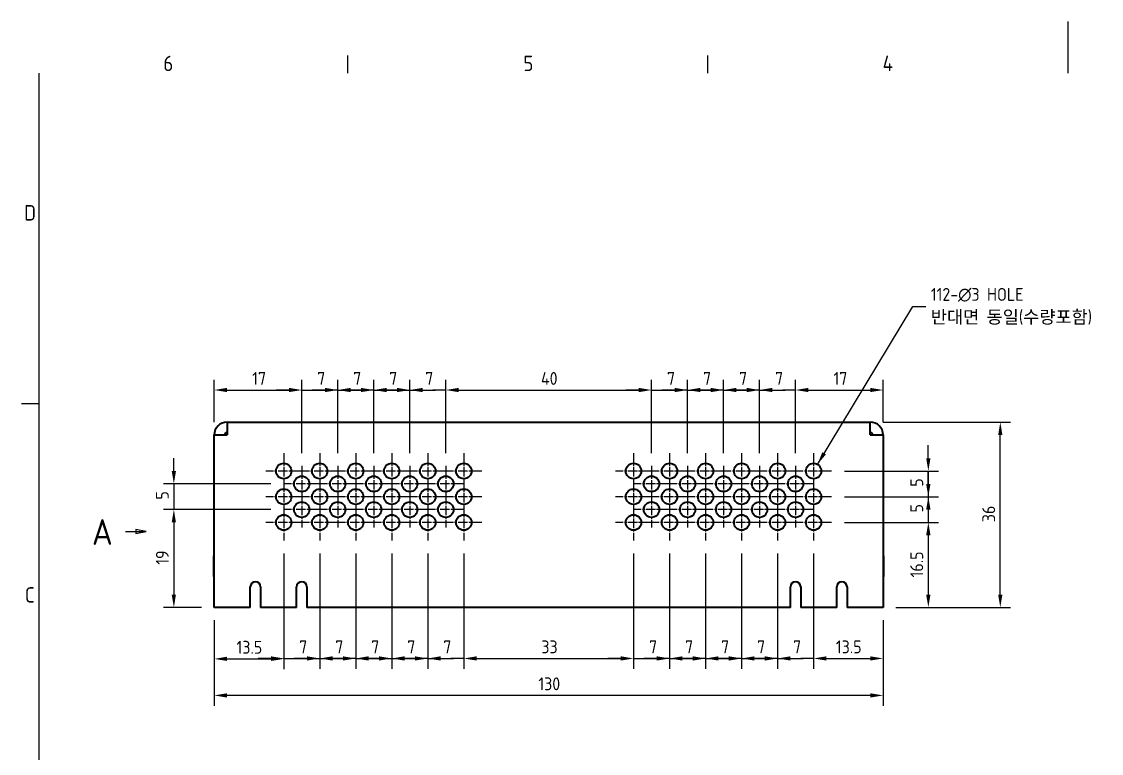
# Model space of a CAD drawing. Header units: millimetres. Extents: x 0 to 420, y 0 to 297.
# Drawn here: x 6.6 to 216.5, y 154.8 to 297 of the extents above; entities that cross this region are included whole.
import ezdxf

# ---------------------------------------------------------------- set-up
doc = ezdxf.new("R2010")
doc.units = ezdxf.units.MM
doc.linetypes.add('CHAIN', pattern=[0.3543, 0.2362, -0.0295, 0.0591, -0.0295])
doc.layers.get('0').update_dxf_attribs({"color": 3, "lineweight": 25})
for name, color, linetype, lineweight in [('가시적인 것(ISO)', 3, 'Continuous', 40), ('경계(ISO)', 7, 'Continuous', 25), ('기호(ISO)', 5, 'Continuous', 25), ('단면선(ISO)', 7, 'CHAIN', 25), ('중심 표식(ISO)', 1, 'Continuous', 25), ('치수(ISO)', 2, 'Continuous', 25)]:
    doc.layers.add(name, color=color, linetype=linetype, lineweight=lineweight)
doc.styles.add('문자 텍스트_PSTEK_POSCO', font='isocp.shx')
doc.styles.add('부품번호텍스트_PSTEK_POSCO', font='isocp.shx')
doc.styles.add('치수 텍스트_PSTEK_POSCO', font='isocp.shx')
doc.dimstyles.new('치수_PSTEK_POSCO', dxfattribs={"dimtxt": 2.5, "dimasz": 2.5, "dimexe": 2, "dimexo": 2.5, "dimgap": 1, "dimtad": 1, "dimrnd": 1e-08, "dimdsep": 46, "dimtxsty": '치수 텍스트_PSTEK_POSCO', "dimcen": 0.09, "dimdle": 10, "dimclrd": 7, "dimclre": 7, "dimclrt": 2, "dimadec": 1, "dimazin": 2, "dimtfac": 1, "dimtmove": 0, "dimatfit": 3, "dimfxl": 0, "dimtolj": 1, "dimlwd": -1, "dimlwe": -1, "dimarcsym": 0})
doc.dimstyles.new('치수_PSTEK_POSCO$7', dxfattribs={"dimtxt": 2.5, "dimasz": 2.5, "dimexe": 2, "dimexo": 2.5, "dimgap": 1, "dimtad": 1, "dimrnd": 1e-08, "dimdsep": 46, "dimtxsty": '치수 텍스트_PSTEK_POSCO', "dimcen": 0.09, "dimdle": 10, "dimclrd": 7, "dimclre": 7, "dimclrt": 2, "dimadec": 1, "dimazin": 2, "dimtfac": 1, "dimtmove": 0, "dimatfit": 3, "dimfxl": 0, "dimtolj": 1, "dimlwd": -1, "dimlwe": -1, "dimarcsym": 0})

# ---------------------------------------------------------------- blocks, each defined once
blk = doc.blocks.new('경계 Default Border')
at = {"layer": '경계(ISO)'}
for p, q in [((70, 287), (70, 290.4)), ((140, 287), (140, 290.4)), ((10, 222.75), (6.6, 222.75))]:
    blk.add_line(p, q, dxfattribs=at)
at = {"layer": '경계(ISO)', "flags": 128}
for points in [[(210, 297), (210, 287)], [(10, 10), (10, 287)]]:
    blk.add_lwpolyline(points, dxfattribs=at)
at = {"layer": '경계(ISO)', "color": 2, "char_height": 3, "attachment_point": 7, "style": '문자 텍스트_PSTEK_POSCO'}
for s, insert in [('6', (34.14, 287.37)), ('5', (104.14, 287.37)), ('4', (173.97, 287.4)), ('D', (7.08, 258.35)), ('C', (7.24, 184.1))]:
    blk.add_mtext(s, dxfattribs=dict(at, insert=insert))
blk = doc.blocks.new('*D22')
at = {"layer": 'Defpoints', "color": 0}
for p in [(171.56, 219.17), (196.85, 219.17), (174.06, 183.17)]:
    blk.add_point(p, dxfattribs=at)
at = {"layer": '치수(ISO)', "color": 7}
for p, q in [((174.06, 219.17), (198.85, 219.17)), ((196.85, 185.67), (196.85, 216.67)), ((176.56, 183.17), (198.85, 183.17))]:
    blk.add_line(p, q, dxfattribs=at)
for points in [[(196.43, 216.67), (197.26, 216.67), (196.85, 219.17)], [(196.43, 185.67), (197.26, 185.67), (196.85, 183.17)]]:
    blk.add_solid(points, dxfattribs=at)
at = {"layer": '치수(ISO)', "color": 2, "insert": (194.6, 199.73), "char_height": 2.5, "attachment_point": 4, "rotation": 90, "style": '치수 텍스트_PSTEK_POSCO'}
blk.add_mtext('\\A1;36', dxfattribs=at)
blk = doc.blocks.new('*D23')
at = {"layer": 'Defpoints', "color": 0}
for p in [(44.06, 183.17), (174.06, 183.17), (44.06, 166.07)]:
    blk.add_point(p, dxfattribs=at)
at = {"layer": '치수(ISO)', "color": 7}
for p, q in [((44.06, 180.67), (44.06, 164.07)), ((174.06, 180.67), (174.06, 164.07)), ((171.56, 166.07), (46.56, 166.07))]:
    blk.add_line(p, q, dxfattribs=at)
for points in [[(46.56, 166.49), (46.56, 165.65), (44.06, 166.07)], [(171.56, 166.49), (171.56, 165.65), (174.06, 166.07)]]:
    blk.add_solid(points, dxfattribs=at)
at = {"layer": '치수(ISO)', "color": 2, "insert": (107.06, 168.32), "char_height": 2.5, "attachment_point": 4, "style": '치수 텍스트_PSTEK_POSCO'}
blk.add_mtext('\\A1;130', dxfattribs=at)
blk = doc.blocks.new('*D25')
at = {"layer": 'Defpoints', "color": 0}
for p in [(164.06, 209.67), (164.06, 204.67), (182.86, 204.67)]:
    blk.add_point(p, dxfattribs=at)
at = {"layer": '치수(ISO)', "color": 7}
for p, q in [((182.86, 212.17), (182.86, 214.67)), ((166.56, 209.67), (184.86, 209.67)), ((182.86, 209.67), (182.86, 204.67)), ((166.56, 204.67), (184.86, 204.67)), ((182.86, 202.17), (182.86, 199.67))]:
    blk.add_line(p, q, dxfattribs=at)
for points in [[(182.44, 212.17), (183.28, 212.17), (182.86, 209.67)], [(182.44, 202.17), (183.28, 202.17), (182.86, 204.67)]]:
    blk.add_solid(points, dxfattribs=at)
at = {"layer": '치수(ISO)', "color": 2, "insert": (180.61, 206.62), "char_height": 2.5, "attachment_point": 4, "rotation": 90, "style": '치수 텍스트_PSTEK_POSCO'}
blk.add_mtext('\\A1;5', dxfattribs=at)
blk = doc.blocks.new('*D26')
at = {"layer": 'Defpoints', "color": 0}
for p in [(164.06, 204.67), (164.06, 199.67), (182.86, 199.67)]:
    blk.add_point(p, dxfattribs=at)
at = {"layer": '치수(ISO)', "color": 7}
for p, q in [((182.86, 207.17), (182.86, 209.67)), ((166.56, 204.67), (184.86, 204.67)), ((182.86, 204.67), (182.86, 199.67)), ((166.56, 199.67), (184.86, 199.67)), ((182.86, 197.17), (182.86, 194.67))]:
    blk.add_line(p, q, dxfattribs=at)
for points in [[(182.44, 207.17), (183.28, 207.17), (182.86, 204.67)], [(182.44, 197.17), (183.28, 197.17), (182.86, 199.67)]]:
    blk.add_solid(points, dxfattribs=at)
at = {"layer": '치수(ISO)', "color": 2, "insert": (180.61, 201.62), "char_height": 2.5, "attachment_point": 4, "rotation": 90, "style": '치수 텍스트_PSTEK_POSCO'}
blk.add_mtext('\\A1;5', dxfattribs=at)
blk = doc.blocks.new('*D27')
at = {"layer": 'Defpoints', "color": 0}
for p in [(164.06, 199.67), (174.06, 183.17), (182.86, 183.17)]:
    blk.add_point(p, dxfattribs=at)
at = {"layer": '치수(ISO)', "color": 7}
for p, q in [((166.56, 199.67), (184.86, 199.67)), ((182.86, 197.17), (182.86, 185.67)), ((176.56, 183.17), (184.86, 183.17))]:
    blk.add_line(p, q, dxfattribs=at)
for points in [[(182.44, 197.17), (183.28, 197.17), (182.86, 199.67)], [(182.44, 185.67), (183.28, 185.67), (182.86, 183.17)]]:
    blk.add_solid(points, dxfattribs=at)
at = {"layer": '치수(ISO)', "color": 2, "insert": (180.61, 189), "char_height": 2.5, "attachment_point": 4, "rotation": 90, "style": '치수 텍스트_PSTEK_POSCO'}
blk.add_mtext('\\A1;16.5', dxfattribs=at)
blk = doc.blocks.new('*D28')
at = {"layer": 'Defpoints', "color": 0}
for p in [(57.56, 202.17), (36.2, 183.17), (44.06, 183.17)]:
    blk.add_point(p, dxfattribs=at)
at = {"layer": '치수(ISO)', "color": 7}
for p, q in [((55.06, 202.17), (34.2, 202.17)), ((36.2, 199.67), (36.2, 185.67)), ((41.56, 183.17), (34.2, 183.17))]:
    blk.add_line(p, q, dxfattribs=at)
for points in [[(35.78, 199.67), (36.61, 199.67), (36.2, 202.17)], [(35.78, 185.67), (36.61, 185.67), (36.2, 183.17)]]:
    blk.add_solid(points, dxfattribs=at)
at = {"layer": '치수(ISO)', "color": 2, "insert": (33.95, 191.46), "char_height": 2.5, "attachment_point": 4, "rotation": 90, "style": '치수 텍스트_PSTEK_POSCO'}
blk.add_mtext('\\A1;19', dxfattribs=at)
blk = doc.blocks.new('*D29')
at = {"layer": 'Defpoints', "color": 0}
for p in [(57.56, 207.17), (36.2, 202.17), (57.56, 202.17)]:
    blk.add_point(p, dxfattribs=at)
at = {"layer": '치수(ISO)', "color": 7}
for p, q in [((36.2, 209.67), (36.2, 212.17)), ((55.06, 207.17), (34.2, 207.17)), ((36.2, 207.17), (36.2, 202.17)), ((55.06, 202.17), (34.2, 202.17)), ((36.2, 199.67), (36.2, 197.17))]:
    blk.add_line(p, q, dxfattribs=at)
for points in [[(35.78, 209.67), (36.61, 209.67), (36.2, 207.17)], [(35.78, 199.67), (36.61, 199.67), (36.2, 202.17)]]:
    blk.add_solid(points, dxfattribs=at)
at = {"layer": '치수(ISO)', "color": 2, "insert": (33.95, 204.12), "char_height": 2.5, "attachment_point": 4, "rotation": 90, "style": '치수 텍스트_PSTEK_POSCO'}
blk.add_mtext('\\A1;5', dxfattribs=at)
blk = doc.blocks.new('*D30')
at = {"layer": 'Defpoints', "color": 0}
for p in [(57.56, 196.17), (44.06, 183.17), (57.56, 173.17)]:
    blk.add_point(p, dxfattribs=at)
at = {"layer": '치수(ISO)', "color": 7}
for p, q in [((57.56, 193.67), (57.56, 171.17)), ((44.06, 180.67), (44.06, 171.17)), ((46.56, 173.17), (55.06, 173.17))]:
    blk.add_line(p, q, dxfattribs=at)
for points in [[(46.56, 173.59), (46.56, 172.76), (44.06, 173.17)], [(55.06, 173.59), (55.06, 172.76), (57.56, 173.17)]]:
    blk.add_solid(points, dxfattribs=at)
at = {"layer": '치수(ISO)', "color": 2, "insert": (48.38, 175.42), "char_height": 2.5, "attachment_point": 4, "style": '치수 텍스트_PSTEK_POSCO'}
blk.add_mtext('\\A1;13.5', dxfattribs=at)
blk = doc.blocks.new('*D31')
at = {"layer": 'Defpoints', "color": 0}
for p in [(57.56, 196.17), (64.56, 196.17), (64.56, 173.25)]:
    blk.add_point(p, dxfattribs=at)
at = {"layer": '치수(ISO)', "color": 7}
for p, q in [((57.56, 193.67), (57.56, 171.25)), ((64.56, 193.67), (64.56, 171.25)), ((55.06, 173.25), (52.56, 173.25)), ((57.56, 173.25), (64.56, 173.25)), ((67.06, 173.25), (69.56, 173.25))]:
    blk.add_line(p, q, dxfattribs=at)
for points in [[(55.06, 173.67), (55.06, 172.84), (57.56, 173.25)], [(67.06, 173.67), (67.06, 172.84), (64.56, 173.25)]]:
    blk.add_solid(points, dxfattribs=at)
at = {"layer": '치수(ISO)', "color": 2, "insert": (60.56, 175.5), "char_height": 2.5, "attachment_point": 4, "style": '치수 텍스트_PSTEK_POSCO'}
blk.add_mtext('\\A1;7', dxfattribs=at)
blk = doc.blocks.new('*D32')
at = {"layer": 'Defpoints', "color": 0}
for p in [(64.56, 196.17), (71.56, 196.17), (71.56, 173.25)]:
    blk.add_point(p, dxfattribs=at)
at = {"layer": '치수(ISO)', "color": 7}
for p, q in [((64.56, 193.67), (64.56, 171.25)), ((71.56, 193.67), (71.56, 171.25)), ((62.06, 173.25), (59.56, 173.25)), ((64.56, 173.25), (67.06, 173.25)), ((67.06, 173.25), (69.06, 173.25)), ((71.56, 173.25), (69.06, 173.25)), ((74.06, 173.25), (76.56, 173.25))]:
    blk.add_line(p, q, dxfattribs=at)
for points in [[(62.06, 173.67), (62.06, 172.84), (64.56, 173.25)], [(74.06, 173.67), (74.06, 172.84), (71.56, 173.25)]]:
    blk.add_solid(points, dxfattribs=at)
at = {"layer": '치수(ISO)', "color": 2, "insert": (67.57, 175.5), "char_height": 2.5, "attachment_point": 4, "style": '치수 텍스트_PSTEK_POSCO'}
blk.add_mtext('\\A1;7', dxfattribs=at)
blk = doc.blocks.new('*D33')
at = {"layer": 'Defpoints', "color": 0}
for p in [(71.56, 196.17), (78.56, 196.17), (78.56, 173.25)]:
    blk.add_point(p, dxfattribs=at)
at = {"layer": '치수(ISO)', "color": 7}
for p, q in [((71.56, 193.67), (71.56, 171.25)), ((78.56, 193.67), (78.56, 171.25)), ((69.06, 173.25), (66.56, 173.25)), ((71.56, 173.25), (78.56, 173.25)), ((81.06, 173.25), (83.56, 173.25))]:
    blk.add_line(p, q, dxfattribs=at)
for points in [[(69.06, 173.67), (69.06, 172.84), (71.56, 173.25)], [(81.06, 173.67), (81.06, 172.84), (78.56, 173.25)]]:
    blk.add_solid(points, dxfattribs=at)
at = {"layer": '치수(ISO)', "color": 2, "insert": (74.56, 175.5), "char_height": 2.5, "attachment_point": 4, "style": '치수 텍스트_PSTEK_POSCO'}
blk.add_mtext('\\A1;7', dxfattribs=at)
blk = doc.blocks.new('*D34')
at = {"layer": 'Defpoints', "color": 0}
for p in [(78.56, 196.17), (85.56, 196.17), (85.56, 173.25)]:
    blk.add_point(p, dxfattribs=at)
at = {"layer": '치수(ISO)', "color": 7}
for p, q in [((78.56, 193.67), (78.56, 171.25)), ((85.56, 193.67), (85.56, 171.25)), ((76.06, 173.25), (73.56, 173.25)), ((78.56, 173.25), (81.06, 173.25)), ((81.06, 173.25), (83.06, 173.25)), ((85.56, 173.25), (83.06, 173.25)), ((88.06, 173.25), (90.56, 173.25))]:
    blk.add_line(p, q, dxfattribs=at)
for points in [[(76.06, 173.67), (76.06, 172.84), (78.56, 173.25)], [(88.06, 173.67), (88.06, 172.84), (85.56, 173.25)]]:
    blk.add_solid(points, dxfattribs=at)
at = {"layer": '치수(ISO)', "color": 2, "insert": (81.57, 175.5), "char_height": 2.5, "attachment_point": 4, "style": '치수 텍스트_PSTEK_POSCO'}
blk.add_mtext('\\A1;7', dxfattribs=at)
blk = doc.blocks.new('*D35')
at = {"layer": 'Defpoints', "color": 0}
for p in [(85.56, 196.17), (92.56, 196.17), (92.56, 173.25)]:
    blk.add_point(p, dxfattribs=at)
at = {"layer": '치수(ISO)', "color": 7}
for p, q in [((85.56, 193.67), (85.56, 171.25)), ((92.56, 193.67), (92.56, 171.25)), ((83.06, 173.25), (80.56, 173.25)), ((85.56, 173.25), (88.06, 173.25)), ((88.06, 173.25), (90.06, 173.25)), ((92.56, 173.25), (90.06, 173.25)), ((95.06, 173.25), (97.56, 173.25))]:
    blk.add_line(p, q, dxfattribs=at)
for points in [[(83.06, 173.67), (83.06, 172.84), (85.56, 173.25)], [(95.06, 173.67), (95.06, 172.84), (92.56, 173.25)]]:
    blk.add_solid(points, dxfattribs=at)
at = {"layer": '치수(ISO)', "color": 2, "insert": (88.57, 175.5), "char_height": 2.5, "attachment_point": 4, "style": '치수 텍스트_PSTEK_POSCO'}
blk.add_mtext('\\A1;7', dxfattribs=at)
blk = doc.blocks.new('*D36')
at = {"layer": 'Defpoints', "color": 0}
for p in [(92.56, 196.17), (125.56, 196.17), (125.56, 173.25)]:
    blk.add_point(p, dxfattribs=at)
at = {"layer": '치수(ISO)', "color": 7}
for p, q in [((92.56, 193.67), (92.56, 171.25)), ((125.56, 193.67), (125.56, 171.25)), ((95.06, 173.25), (123.06, 173.25))]:
    blk.add_line(p, q, dxfattribs=at)
for points in [[(95.06, 173.67), (95.06, 172.84), (92.56, 173.25)], [(123.06, 173.67), (123.06, 172.84), (125.56, 173.25)]]:
    blk.add_solid(points, dxfattribs=at)
at = {"layer": '치수(ISO)', "color": 2, "insert": (107.64, 175.5), "char_height": 2.5, "attachment_point": 4, "style": '치수 텍스트_PSTEK_POSCO'}
blk.add_mtext('\\A1;33', dxfattribs=at)
blk = doc.blocks.new('*D37')
at = {"layer": 'Defpoints', "color": 0}
for p in [(125.56, 196.17), (132.56, 196.17), (132.56, 173.25)]:
    blk.add_point(p, dxfattribs=at)
at = {"layer": '치수(ISO)', "color": 7}
for p, q in [((125.56, 193.67), (125.56, 171.25)), ((132.56, 193.67), (132.56, 171.25)), ((123.06, 173.25), (120.56, 173.25)), ((125.56, 173.25), (128.06, 173.25)), ((128.06, 173.25), (130.06, 173.25)), ((132.56, 173.25), (130.06, 173.25)), ((135.06, 173.25), (137.56, 173.25))]:
    blk.add_line(p, q, dxfattribs=at)
for points in [[(123.06, 173.67), (123.06, 172.84), (125.56, 173.25)], [(135.06, 173.67), (135.06, 172.84), (132.56, 173.25)]]:
    blk.add_solid(points, dxfattribs=at)
at = {"layer": '치수(ISO)', "color": 2, "insert": (128.57, 175.5), "char_height": 2.5, "attachment_point": 4, "style": '치수 텍스트_PSTEK_POSCO'}
blk.add_mtext('\\A1;7', dxfattribs=at)
blk = doc.blocks.new('*D38')
at = {"layer": 'Defpoints', "color": 0}
for p in [(132.56, 196.17), (139.56, 196.17), (139.56, 173.25)]:
    blk.add_point(p, dxfattribs=at)
at = {"layer": '치수(ISO)', "color": 7}
for p, q in [((132.56, 193.67), (132.56, 171.25)), ((139.56, 193.67), (139.56, 171.25)), ((130.06, 173.25), (127.56, 173.25)), ((132.56, 173.25), (135.06, 173.25)), ((135.06, 173.25), (137.06, 173.25)), ((139.56, 173.25), (137.06, 173.25)), ((142.06, 173.25), (144.56, 173.25))]:
    blk.add_line(p, q, dxfattribs=at)
for points in [[(130.06, 173.67), (130.06, 172.84), (132.56, 173.25)], [(142.06, 173.67), (142.06, 172.84), (139.56, 173.25)]]:
    blk.add_solid(points, dxfattribs=at)
at = {"layer": '치수(ISO)', "color": 2, "insert": (135.57, 175.5), "char_height": 2.5, "attachment_point": 4, "style": '치수 텍스트_PSTEK_POSCO'}
blk.add_mtext('\\A1;7', dxfattribs=at)
blk = doc.blocks.new('*D39')
at = {"layer": 'Defpoints', "color": 0}
for p in [(139.56, 196.17), (146.56, 196.17), (146.56, 173.25)]:
    blk.add_point(p, dxfattribs=at)
at = {"layer": '치수(ISO)', "color": 7}
for p, q in [((139.56, 193.67), (139.56, 171.25)), ((146.56, 193.67), (146.56, 171.25)), ((137.06, 173.25), (134.56, 173.25)), ((139.56, 173.25), (142.06, 173.25)), ((142.06, 173.25), (144.06, 173.25)), ((146.56, 173.25), (144.06, 173.25)), ((149.06, 173.25), (151.56, 173.25))]:
    blk.add_line(p, q, dxfattribs=at)
for points in [[(137.06, 173.67), (137.06, 172.84), (139.56, 173.25)], [(149.06, 173.67), (149.06, 172.84), (146.56, 173.25)]]:
    blk.add_solid(points, dxfattribs=at)
at = {"layer": '치수(ISO)', "color": 2, "insert": (142.57, 175.5), "char_height": 2.5, "attachment_point": 4, "style": '치수 텍스트_PSTEK_POSCO'}
blk.add_mtext('\\A1;7', dxfattribs=at)
blk = doc.blocks.new('*D40')
at = {"layer": 'Defpoints', "color": 0}
for p in [(146.56, 196.17), (153.56, 196.17), (153.56, 173.25)]:
    blk.add_point(p, dxfattribs=at)
at = {"layer": '치수(ISO)', "color": 7}
for p, q in [((146.56, 193.67), (146.56, 171.25)), ((153.56, 193.67), (153.56, 171.25)), ((144.06, 173.25), (141.56, 173.25)), ((146.56, 173.25), (149.06, 173.25)), ((149.06, 173.25), (151.06, 173.25)), ((153.56, 173.25), (151.06, 173.25)), ((156.06, 173.25), (158.56, 173.25))]:
    blk.add_line(p, q, dxfattribs=at)
for points in [[(144.06, 173.67), (144.06, 172.84), (146.56, 173.25)], [(156.06, 173.67), (156.06, 172.84), (153.56, 173.25)]]:
    blk.add_solid(points, dxfattribs=at)
at = {"layer": '치수(ISO)', "color": 2, "insert": (149.57, 175.5), "char_height": 2.5, "attachment_point": 4, "style": '치수 텍스트_PSTEK_POSCO'}
blk.add_mtext('\\A1;7', dxfattribs=at)
blk = doc.blocks.new('*D41')
at = {"layer": 'Defpoints', "color": 0}
for p in [(153.56, 196.17), (160.56, 196.17), (160.56, 173.25)]:
    blk.add_point(p, dxfattribs=at)
at = {"layer": '치수(ISO)', "color": 7}
for p, q in [((153.56, 193.67), (153.56, 171.25)), ((160.56, 193.67), (160.56, 171.25)), ((151.06, 173.25), (148.56, 173.25)), ((153.56, 173.25), (156.06, 173.25)), ((156.06, 173.25), (158.06, 173.25)), ((160.56, 173.25), (158.06, 173.25)), ((163.06, 173.25), (165.56, 173.25))]:
    blk.add_line(p, q, dxfattribs=at)
for points in [[(151.06, 173.67), (151.06, 172.84), (153.56, 173.25)], [(163.06, 173.67), (163.06, 172.84), (160.56, 173.25)]]:
    blk.add_solid(points, dxfattribs=at)
at = {"layer": '치수(ISO)', "color": 2, "insert": (156.57, 175.5), "char_height": 2.5, "attachment_point": 4, "style": '치수 텍스트_PSTEK_POSCO'}
blk.add_mtext('\\A1;7', dxfattribs=at)
blk = doc.blocks.new('*D42')
at = {"layer": 'Defpoints', "color": 0}
for p in [(160.56, 196.17), (174.06, 183.17), (174.06, 173.25)]:
    blk.add_point(p, dxfattribs=at)
at = {"layer": '치수(ISO)', "color": 7}
for p, q in [((160.56, 193.67), (160.56, 171.25)), ((174.06, 180.67), (174.06, 171.25)), ((163.06, 173.25), (171.56, 173.25))]:
    blk.add_line(p, q, dxfattribs=at)
for points in [[(163.06, 173.67), (163.06, 172.84), (160.56, 173.25)], [(171.56, 173.67), (171.56, 172.84), (174.06, 173.25)]]:
    blk.add_solid(points, dxfattribs=at)
at = {"layer": '치수(ISO)', "color": 2, "insert": (164.89, 175.5), "char_height": 2.5, "attachment_point": 4, "style": '치수 텍스트_PSTEK_POSCO'}
blk.add_mtext('\\A1;13.5', dxfattribs=at)
blk = doc.blocks.new('*D43')
at = {"layer": 'Defpoints', "color": 0}
for p in [(61.06, 225.41), (44.06, 216.67), (61.06, 210.67)]:
    blk.add_point(p, dxfattribs=at)
at = {"layer": '치수(ISO)', "color": 7}
for p, q in [((44.06, 219.17), (44.06, 227.41)), ((61.06, 213.17), (61.06, 227.41)), ((46.56, 225.41), (58.56, 225.41))]:
    blk.add_line(p, q, dxfattribs=at)
for points in [[(46.56, 225.83), (46.56, 225), (44.06, 225.41)], [(58.56, 225.83), (58.56, 225), (61.06, 225.41)]]:
    blk.add_solid(points, dxfattribs=at)
at = {"layer": '치수(ISO)', "color": 2, "insert": (51.43, 227.66), "char_height": 2.5, "attachment_point": 4, "style": '치수 텍스트_PSTEK_POSCO'}
blk.add_mtext('\\A1;17', dxfattribs=at)
blk = doc.blocks.new('*D44')
at = {"layer": 'Defpoints', "color": 0}
for p in [(68.06, 225.41), (61.06, 210.67), (68.06, 210.67)]:
    blk.add_point(p, dxfattribs=at)
at = {"layer": '치수(ISO)', "color": 7}
for p, q in [((61.06, 213.17), (61.06, 227.41)), ((68.06, 213.17), (68.06, 227.41)), ((58.56, 225.41), (56.06, 225.41)), ((61.06, 225.41), (63.56, 225.41)), ((63.56, 225.41), (65.56, 225.41)), ((68.06, 225.41), (65.56, 225.41)), ((70.56, 225.41), (73.06, 225.41))]:
    blk.add_line(p, q, dxfattribs=at)
for points in [[(58.56, 225.83), (58.56, 225), (61.06, 225.41)], [(70.56, 225.83), (70.56, 225), (68.06, 225.41)]]:
    blk.add_solid(points, dxfattribs=at)
at = {"layer": '치수(ISO)', "color": 2, "insert": (64.06, 227.66), "char_height": 2.5, "attachment_point": 4, "style": '치수 텍스트_PSTEK_POSCO'}
blk.add_mtext('\\A1;7', dxfattribs=at)
blk = doc.blocks.new('*D45')
at = {"layer": 'Defpoints', "color": 0}
for p in [(75.06, 225.41), (68.06, 210.67), (75.06, 210.67)]:
    blk.add_point(p, dxfattribs=at)
at = {"layer": '치수(ISO)', "color": 7}
for p, q in [((68.06, 213.17), (68.06, 227.41)), ((75.06, 213.17), (75.06, 227.41)), ((65.56, 225.41), (63.06, 225.41)), ((68.06, 225.41), (70.56, 225.41)), ((70.56, 225.41), (72.56, 225.41)), ((75.06, 225.41), (72.56, 225.41)), ((77.56, 225.41), (80.06, 225.41))]:
    blk.add_line(p, q, dxfattribs=at)
for points in [[(65.56, 225.83), (65.56, 225), (68.06, 225.41)], [(77.56, 225.83), (77.56, 225), (75.06, 225.41)]]:
    blk.add_solid(points, dxfattribs=at)
at = {"layer": '치수(ISO)', "color": 2, "insert": (71.06, 227.66), "char_height": 2.5, "attachment_point": 4, "style": '치수 텍스트_PSTEK_POSCO'}
blk.add_mtext('\\A1;7', dxfattribs=at)
blk = doc.blocks.new('*D46')
at = {"layer": 'Defpoints', "color": 0}
for p in [(82.06, 225.41), (75.06, 210.67), (82.06, 210.67)]:
    blk.add_point(p, dxfattribs=at)
at = {"layer": '치수(ISO)', "color": 7}
for p, q in [((75.06, 213.17), (75.06, 227.41)), ((82.06, 213.17), (82.06, 227.41)), ((72.56, 225.41), (70.06, 225.41)), ((75.06, 225.41), (82.06, 225.41)), ((84.56, 225.41), (87.06, 225.41))]:
    blk.add_line(p, q, dxfattribs=at)
for points in [[(72.56, 225.83), (72.56, 225), (75.06, 225.41)], [(84.56, 225.83), (84.56, 225), (82.06, 225.41)]]:
    blk.add_solid(points, dxfattribs=at)
at = {"layer": '치수(ISO)', "color": 2, "insert": (78.06, 227.66), "char_height": 2.5, "attachment_point": 4, "style": '치수 텍스트_PSTEK_POSCO'}
blk.add_mtext('\\A1;7', dxfattribs=at)
blk = doc.blocks.new('*D47')
at = {"layer": 'Defpoints', "color": 0}
for p in [(89.06, 225.41), (82.06, 210.67), (89.06, 210.67)]:
    blk.add_point(p, dxfattribs=at)
at = {"layer": '치수(ISO)', "color": 7}
for p, q in [((82.06, 213.17), (82.06, 227.41)), ((89.06, 213.17), (89.06, 227.41)), ((79.56, 225.41), (77.06, 225.41)), ((82.06, 225.41), (84.56, 225.41)), ((84.56, 225.41), (86.56, 225.41)), ((89.06, 225.41), (86.56, 225.41)), ((91.56, 225.41), (94.06, 225.41))]:
    blk.add_line(p, q, dxfattribs=at)
for points in [[(79.56, 225.83), (79.56, 225), (82.06, 225.41)], [(91.56, 225.83), (91.56, 225), (89.06, 225.41)]]:
    blk.add_solid(points, dxfattribs=at)
at = {"layer": '치수(ISO)', "color": 2, "insert": (85.06, 227.66), "char_height": 2.5, "attachment_point": 4, "style": '치수 텍스트_PSTEK_POSCO'}
blk.add_mtext('\\A1;7', dxfattribs=at)
blk = doc.blocks.new('*D48')
at = {"layer": 'Defpoints', "color": 0}
for p in [(129.06, 225.41), (89.06, 210.67), (129.06, 210.67)]:
    blk.add_point(p, dxfattribs=at)
at = {"layer": '치수(ISO)', "color": 7}
for p, q in [((89.06, 213.17), (89.06, 227.41)), ((129.06, 213.17), (129.06, 227.41)), ((91.56, 225.41), (126.56, 225.41))]:
    blk.add_line(p, q, dxfattribs=at)
for points in [[(91.56, 225.83), (91.56, 225), (89.06, 225.41)], [(126.56, 225.83), (126.56, 225), (129.06, 225.41)]]:
    blk.add_solid(points, dxfattribs=at)
at = {"layer": '치수(ISO)', "color": 2, "insert": (107.56, 227.66), "char_height": 2.5, "attachment_point": 4, "style": '치수 텍스트_PSTEK_POSCO'}
blk.add_mtext('\\A1;40', dxfattribs=at)
blk = doc.blocks.new('*D49')
at = {"layer": 'Defpoints', "color": 0}
for p in [(136.06, 225.41), (129.06, 210.67), (136.06, 210.67)]:
    blk.add_point(p, dxfattribs=at)
at = {"layer": '치수(ISO)', "color": 7}
for p, q in [((129.06, 213.17), (129.06, 227.41)), ((136.06, 213.17), (136.06, 227.41)), ((126.56, 225.41), (124.06, 225.41)), ((129.06, 225.41), (131.56, 225.41)), ((131.56, 225.41), (133.56, 225.41)), ((136.06, 225.41), (133.56, 225.41)), ((138.56, 225.41), (141.06, 225.41))]:
    blk.add_line(p, q, dxfattribs=at)
for points in [[(126.56, 225.83), (126.56, 225), (129.06, 225.41)], [(138.56, 225.83), (138.56, 225), (136.06, 225.41)]]:
    blk.add_solid(points, dxfattribs=at)
at = {"layer": '치수(ISO)', "color": 2, "insert": (132.06, 227.66), "char_height": 2.5, "attachment_point": 4, "style": '치수 텍스트_PSTEK_POSCO'}
blk.add_mtext('\\A1;7', dxfattribs=at)
blk = doc.blocks.new('*D50')
at = {"layer": 'Defpoints', "color": 0}
for p in [(143.06, 225.41), (136.06, 210.67), (143.06, 210.67)]:
    blk.add_point(p, dxfattribs=at)
at = {"layer": '치수(ISO)', "color": 7}
for p, q in [((136.06, 213.17), (136.06, 227.41)), ((143.06, 213.17), (143.06, 227.41)), ((133.56, 225.41), (131.06, 225.41)), ((136.06, 225.41), (138.56, 225.41)), ((138.56, 225.41), (140.56, 225.41)), ((143.06, 225.41), (140.56, 225.41)), ((145.56, 225.41), (148.06, 225.41))]:
    blk.add_line(p, q, dxfattribs=at)
for points in [[(133.56, 225.83), (133.56, 225), (136.06, 225.41)], [(145.56, 225.83), (145.56, 225), (143.06, 225.41)]]:
    blk.add_solid(points, dxfattribs=at)
at = {"layer": '치수(ISO)', "color": 2, "insert": (139.06, 227.66), "char_height": 2.5, "attachment_point": 4, "style": '치수 텍스트_PSTEK_POSCO'}
blk.add_mtext('\\A1;7', dxfattribs=at)
blk = doc.blocks.new('*D51')
at = {"layer": 'Defpoints', "color": 0}
for p in [(150.06, 225.41), (143.06, 210.67), (150.06, 210.67)]:
    blk.add_point(p, dxfattribs=at)
at = {"layer": '치수(ISO)', "color": 7}
for p, q in [((143.06, 213.17), (143.06, 227.41)), ((150.06, 213.17), (150.06, 227.41)), ((140.56, 225.41), (138.06, 225.41)), ((143.06, 225.41), (145.56, 225.41)), ((145.56, 225.41), (147.56, 225.41)), ((150.06, 225.41), (147.56, 225.41)), ((152.56, 225.41), (155.06, 225.41))]:
    blk.add_line(p, q, dxfattribs=at)
for points in [[(140.56, 225.83), (140.56, 225), (143.06, 225.41)], [(152.56, 225.83), (152.56, 225), (150.06, 225.41)]]:
    blk.add_solid(points, dxfattribs=at)
at = {"layer": '치수(ISO)', "color": 2, "insert": (146.06, 227.66), "char_height": 2.5, "attachment_point": 4, "style": '치수 텍스트_PSTEK_POSCO'}
blk.add_mtext('\\A1;7', dxfattribs=at)
blk = doc.blocks.new('*D52')
at = {"layer": 'Defpoints', "color": 0}
for p in [(157.06, 225.41), (150.06, 210.67), (157.06, 210.67)]:
    blk.add_point(p, dxfattribs=at)
at = {"layer": '치수(ISO)', "color": 7}
for p, q in [((150.06, 213.17), (150.06, 227.41)), ((157.06, 213.17), (157.06, 227.41)), ((147.56, 225.41), (145.06, 225.41)), ((150.06, 225.41), (152.56, 225.41)), ((152.56, 225.41), (154.56, 225.41)), ((157.06, 225.41), (154.56, 225.41)), ((159.56, 225.41), (162.06, 225.41))]:
    blk.add_line(p, q, dxfattribs=at)
for points in [[(147.56, 225.83), (147.56, 225), (150.06, 225.41)], [(159.56, 225.83), (159.56, 225), (157.06, 225.41)]]:
    blk.add_solid(points, dxfattribs=at)
at = {"layer": '치수(ISO)', "color": 2, "insert": (153.06, 227.66), "char_height": 2.5, "attachment_point": 4, "style": '치수 텍스트_PSTEK_POSCO'}
blk.add_mtext('\\A1;7', dxfattribs=at)
blk = doc.blocks.new('*D53')
at = {"layer": 'Defpoints', "color": 0}
for p in [(174.06, 225.41), (174.06, 216.67), (157.06, 210.67)]:
    blk.add_point(p, dxfattribs=at)
at = {"layer": '치수(ISO)', "color": 7}
for p, q in [((157.06, 213.17), (157.06, 227.41)), ((174.06, 219.17), (174.06, 227.41)), ((159.56, 225.41), (171.56, 225.41))]:
    blk.add_line(p, q, dxfattribs=at)
for points in [[(159.56, 225.83), (159.56, 225), (157.06, 225.41)], [(171.56, 225.83), (171.56, 225), (174.06, 225.41)]]:
    blk.add_solid(points, dxfattribs=at)
at = {"layer": '치수(ISO)', "color": 2, "insert": (164.43, 227.66), "char_height": 2.5, "attachment_point": 4, "style": '치수 텍스트_PSTEK_POSCO'}
blk.add_mtext('\\A1;17', dxfattribs=at)
blk = doc.blocks.new('2dTransSection0')
at = {"layer": '단면선(ISO)', "linetype": 'Continuous'}
for p, q in [((26.83, 197.93), (28.83, 197.93)), ((30.83, 197.93), (28.83, 198.33)), ((28.83, 198.33), (28.83, 197.53)), ((28.83, 197.93), (30.83, 197.93)), ((28.83, 197.53), (30.83, 197.93))]:
    blk.add_line(p, q, dxfattribs=at)
at = {"layer": '단면선(ISO)', "linetype": 'Continuous', "flags": 128}
blk.add_lwpolyline([(28.83, 197.53), (30.83, 197.93)], dxfattribs=at)
at = {"layer": '단면선(ISO)'}
blk.add_solid([(28.83, 197.53), (30.83, 197.93), (28.83, 198.33), (28.83, 197.53)], dxfattribs=at)
at = {"layer": '단면선(ISO)', "insert": (20.28, 195.32), "char_height": 5, "attachment_point": 7, "style": '부품번호텍스트_PSTEK_POSCO'}
blk.add_mtext('A', dxfattribs=at)

msp = doc.modelspace()

# ---------------------------------------------------------------- linework, layer by layer
at = {"layer": '가시적인 것(ISO)'}
for p, q in [((46.557, 219.172), (46.557, 216.672)), ((46.557, 219.172), (171.557, 219.172)), ((171.557, 216.672), (171.557, 219.172)), ((44.057, 216.672), (46.557, 216.672)), ((44.057, 183.172), (44.057, 216.672)), ((171.557, 216.672), (174.057, 216.672)), ((174.057, 216.672), (174.057, 183.172)), ((44.057, 193.165), (43.957, 193.165)), ((44.057, 193.162), (43.957, 193.162)), ((174.057, 193.167), (174.157, 193.167)), ((174.057, 193.164), (174.157, 193.164)), ((174.057, 193.123), (174.157, 193.123)), ((44.057, 192.913), (43.957, 192.913)), ((43.957, 192.036), (43.957, 192.757)), ((44.057, 192.036), (43.957, 192.036)), ((44.057, 191.75), (43.957, 191.75)), ((43.957, 189.691), (43.957, 191.75)), ((174.157, 192.993), (174.157, 189.335)), ((44.057, 189.535), (43.957, 189.535)), ((44.057, 189.457), (43.957, 189.457)), ((44.057, 189.416), (43.957, 189.416)), ((44.057, 189.167), (43.957, 189.167)), ((174.057, 189.211), (174.157, 189.211)), ((174.057, 189.169), (174.157, 189.169)), ((174.057, 189.164), (174.157, 189.164)), ((51.057, 183.172), (51.057, 187.172)), ((53.057, 187.172), (53.057, 183.172)), ((60.057, 183.172), (60.057, 187.172)), ((62.057, 187.172), (62.057, 183.172)), ((156.057, 183.172), (156.057, 187.172)), ((158.057, 187.172), (158.057, 183.172)), ((165.057, 183.172), (165.057, 187.172)), ((167.057, 187.172), (167.057, 183.172)), ((51.057, 183.172), (44.057, 183.172)), ((60.057, 183.172), (53.057, 183.172)), ((156.057, 183.172), (62.057, 183.172)), ((165.057, 183.172), (158.057, 183.172)), ((174.057, 183.172), (167.057, 183.172))]:
    msp.add_line(p, q, dxfattribs=at)
for centre in [(57.557, 209.672), (64.557, 209.672), (71.557, 209.672), (78.557, 209.672), (85.557, 209.672), (92.557, 209.672), (125.557, 209.672), (132.557, 209.672), (139.557, 209.672), (146.557, 209.672), (153.557, 209.672), (160.557, 209.672), (61.057, 207.172), (68.057, 207.172), (75.057, 207.172), (82.057, 207.172), (89.057, 207.172), (129.057, 207.172), (136.057, 207.172), (143.057, 207.172), (150.057, 207.172), (157.057, 207.172), (57.557, 204.672), (64.557, 204.672), (71.557, 204.672), (78.557, 204.672), (85.557, 204.672), (92.557, 204.672), (125.557, 204.672), (132.557, 204.672), (139.557, 204.672), (146.557, 204.672), (153.557, 204.672), (160.557, 204.672), (61.057, 202.172), (68.057, 202.172), (75.057, 202.172), (82.057, 202.172), (89.057, 202.172), (129.057, 202.172), (136.057, 202.172), (143.057, 202.172), (150.057, 202.172), (157.057, 202.172), (57.557, 199.672), (64.557, 199.672), (71.557, 199.672), (78.557, 199.672), (85.557, 199.672), (92.557, 199.672), (125.557, 199.672), (132.557, 199.672), (139.557, 199.672), (146.557, 199.672), (153.557, 199.672), (160.557, 199.672)]:
    msp.add_circle(centre, 1.5, dxfattribs=at)
for centre, radius, start, end in [((46.557, 216.672), 2.5, 90, 180), ((171.557, 216.672), 2.5, 0, 90), ((46.557, 216.672), 0.5, 90, 180), ((171.557, 216.672), 0.5, 0, 90), ((52.057, 187.172), 1, 0, 180), ((61.057, 187.172), 1, 0, 180), ((157.057, 187.172), 1, 0, 180), ((166.057, 187.172), 1, 0, 180)]:
    msp.add_arc(centre, radius, start, end, dxfattribs=at)
for points in [[(43.957, 193.162), (43.957, 193.163), (43.957, 193.165)], [(43.957, 192.913), (43.957, 193.062), (43.957, 193.162)], [(174.157, 193.167), (174.157, 193.166), (174.157, 193.164)], [(174.157, 193.164), (174.157, 193.148), (174.157, 193.123)], [(174.157, 193.123), (174.157, 193.076), (174.157, 192.993)], [(43.957, 192.876), (43.957, 192.898), (43.957, 192.913)], [(43.957, 192.757), (43.957, 192.835), (43.957, 192.876)], [(43.957, 191.896), (43.957, 191.98), (43.957, 192.036)], [(43.957, 191.75), (43.957, 191.808), (43.957, 191.896)], [(43.957, 189.535), (43.957, 189.597), (43.957, 189.691)], [(43.957, 189.457), (43.957, 189.488), (43.957, 189.535)], [(43.957, 189.416), (43.957, 189.441), (43.957, 189.457)], [(43.957, 189.312), (43.957, 189.374), (43.957, 189.416)], [(43.957, 189.213), (43.957, 189.255), (43.957, 189.312)], [(43.957, 189.167), (43.957, 189.185), (43.957, 189.213)], [(174.157, 189.335), (174.157, 189.258), (174.157, 189.211)], [(174.157, 189.211), (174.157, 189.186), (174.157, 189.169)], [(174.157, 189.169), (174.157, 189.166), (174.157, 189.164)]]:
    msp.add_open_spline(points, degree=2, dxfattribs=at)
at = {"layer": '중심 표식(ISO)', "linetype": 'CHAIN', "ltscale": 7.778352}
for p, q in [((57.557, 213.172), (57.557, 206.172)), ((64.557, 213.172), (64.557, 206.172)), ((71.557, 213.172), (71.557, 206.172)), ((78.557, 213.172), (78.557, 206.172)), ((85.557, 213.172), (85.557, 206.172)), ((92.557, 213.172), (92.557, 206.172)), ((125.557, 213.172), (125.557, 206.172)), ((132.557, 213.172), (132.557, 206.172)), ((139.557, 213.172), (139.557, 206.172)), ((146.557, 213.172), (146.557, 206.172)), ((153.557, 213.172), (153.557, 206.172)), ((160.557, 213.172), (160.557, 206.172)), ((61.057, 210.672), (61.057, 203.672)), ((68.057, 210.672), (68.057, 203.672)), ((75.057, 210.672), (75.057, 203.672)), ((82.057, 210.672), (82.057, 203.672)), ((89.057, 210.672), (89.057, 203.672)), ((129.057, 210.672), (129.057, 203.672)), ((136.057, 210.672), (136.057, 203.672)), ((143.057, 210.672), (143.057, 203.672)), ((150.057, 210.672), (150.057, 203.672)), ((157.057, 210.672), (157.057, 203.672)), ((61.057, 209.672), (54.057, 209.672)), ((57.557, 208.172), (57.557, 201.172)), ((68.057, 209.672), (61.057, 209.672)), ((64.557, 208.172), (64.557, 201.172)), ((75.057, 209.672), (68.057, 209.672)), ((71.557, 208.172), (71.557, 201.172)), ((82.057, 209.672), (75.057, 209.672)), ((78.557, 208.172), (78.557, 201.172)), ((89.057, 209.672), (82.057, 209.672)), ((85.557, 208.172), (85.557, 201.172)), ((96.057, 209.672), (89.057, 209.672)), ((92.557, 208.172), (92.557, 201.172)), ((129.057, 209.672), (122.057, 209.672)), ((125.557, 208.172), (125.557, 201.172)), ((136.057, 209.672), (129.057, 209.672)), ((132.557, 208.172), (132.557, 201.172)), ((143.057, 209.672), (136.057, 209.672)), ((139.557, 208.172), (139.557, 201.172)), ((150.057, 209.672), (143.057, 209.672)), ((146.557, 208.172), (146.557, 201.172)), ((157.057, 209.672), (150.057, 209.672)), ((153.557, 208.172), (153.557, 201.172)), ((164.057, 209.672), (157.057, 209.672)), ((160.557, 208.172), (160.557, 201.172)), ((64.557, 207.172), (57.557, 207.172)), ((71.557, 207.172), (64.557, 207.172)), ((78.557, 207.172), (71.557, 207.172)), ((85.557, 207.172), (78.557, 207.172)), ((92.557, 207.172), (85.557, 207.172)), ((132.557, 207.172), (125.557, 207.172)), ((139.557, 207.172), (132.557, 207.172)), ((146.557, 207.172), (139.557, 207.172)), ((153.557, 207.172), (146.557, 207.172)), ((160.557, 207.172), (153.557, 207.172)), ((61.057, 204.672), (54.057, 204.672)), ((61.057, 205.672), (61.057, 198.672)), ((68.057, 204.672), (61.057, 204.672)), ((68.057, 205.672), (68.057, 198.672)), ((75.057, 204.672), (68.057, 204.672)), ((75.057, 205.672), (75.057, 198.672)), ((82.057, 204.672), (75.057, 204.672)), ((82.057, 205.672), (82.057, 198.672)), ((89.057, 204.672), (82.057, 204.672)), ((89.057, 205.672), (89.057, 198.672)), ((96.057, 204.672), (89.057, 204.672)), ((129.057, 204.672), (122.057, 204.672)), ((129.057, 205.672), (129.057, 198.672)), ((136.057, 204.672), (129.057, 204.672)), ((136.057, 205.672), (136.057, 198.672)), ((143.057, 204.672), (136.057, 204.672)), ((143.057, 205.672), (143.057, 198.672)), ((150.057, 204.672), (143.057, 204.672)), ((150.057, 205.672), (150.057, 198.672)), ((157.057, 204.672), (150.057, 204.672)), ((157.057, 205.672), (157.057, 198.672)), ((164.057, 204.672), (157.057, 204.672)), ((57.557, 203.172), (57.557, 196.172)), ((64.557, 202.172), (57.557, 202.172)), ((64.557, 203.172), (64.557, 196.172)), ((71.557, 202.172), (64.557, 202.172)), ((71.557, 203.172), (71.557, 196.172)), ((78.557, 202.172), (71.557, 202.172)), ((78.557, 203.172), (78.557, 196.172)), ((85.557, 202.172), (78.557, 202.172)), ((85.557, 203.172), (85.557, 196.172)), ((92.557, 202.172), (85.557, 202.172)), ((92.557, 203.172), (92.557, 196.172)), ((125.557, 203.172), (125.557, 196.172)), ((132.557, 202.172), (125.557, 202.172)), ((132.557, 203.172), (132.557, 196.172)), ((139.557, 202.172), (132.557, 202.172)), ((139.557, 203.172), (139.557, 196.172)), ((146.557, 202.172), (139.557, 202.172)), ((146.557, 203.172), (146.557, 196.172)), ((153.557, 202.172), (146.557, 202.172)), ((153.557, 203.172), (153.557, 196.172)), ((160.557, 202.172), (153.557, 202.172)), ((160.557, 203.172), (160.557, 196.172)), ((61.057, 199.672), (54.057, 199.672)), ((68.057, 199.672), (61.057, 199.672)), ((75.057, 199.672), (68.057, 199.672)), ((82.057, 199.672), (75.057, 199.672)), ((89.057, 199.672), (82.057, 199.672)), ((96.057, 199.672), (89.057, 199.672)), ((129.057, 199.672), (122.057, 199.672)), ((136.057, 199.672), (129.057, 199.672)), ((143.057, 199.672), (136.057, 199.672)), ((150.057, 199.672), (143.057, 199.672)), ((157.057, 199.672), (150.057, 199.672)), ((164.057, 199.672), (157.057, 199.672))]:
    msp.add_line(p, q, dxfattribs=at)

# ---------------------------------------------------------------- block references
msp.add_blockref('경계 Default Border', (0, 0))
at = {"layer": '단면선(ISO)'}
msp.add_blockref('2dTransSection0', (0, 0), dxfattribs=at)

# ---------------------------------------------------------------- texts
at = {"layer": '기호(ISO)', "color": 2, "insert": (183.343, 241.669), "char_height": 2.5, "width": 38.4438, "attachment_point": 4, "line_spacing_factor": 1.05, "style": '치수 텍스트_PSTEK_POSCO'}
msp.add_mtext('{112-\\fAIGDT|b0|i0;\\H2.5000;n\\fisocp|b0|i0;\\H2.5000;3 HOLE\\P반대면 동일(수량포함)}', dxfattribs=at)

# ---------------------------------------------------------------- dimensions: what is measured, and where the dimension line sits
at = {"layer": '치수(ISO)', "color": 7}
for base, p1, p2, angle, override, picture, middle in [((61.057, 225.412), (44.057, 216.672), (61.057, 210.672), 180, {"dimdec": 2, "dimtp": 0, "dimtm": 0, "dimtdec": 2, "dimtofl": 0, "dimatfit": 1}, '*D43', (52.557, 225.412)), ((68.057, 225.412), (61.057, 210.672), (68.057, 210.672), 180, {"dimdec": 2, "dimtp": 0, "dimtm": 0, "dimtdec": 2, "dimtofl": 0}, '*D44', (64.557, 225.412)), ((75.057, 225.412), (68.057, 210.672), (75.057, 210.672), 180, {"dimdec": 2, "dimtp": 0, "dimtm": 0, "dimtdec": 2, "dimtofl": 0}, '*D45', (71.557, 225.412)), ((82.057, 225.412), (75.057, 210.672), (82.057, 210.672), 180, {"dimdec": 2, "dimtp": 0, "dimtm": 0, "dimtdec": 2, "dimtofl": 1, "dimatfit": 1}, '*D46', (78.557, 225.412)), ((89.057, 225.412), (82.057, 210.672), (89.057, 210.672), 180, {"dimdec": 2, "dimtp": 0, "dimtm": 0, "dimtdec": 2, "dimtofl": 0}, '*D47', (85.557, 225.412)), ((129.057, 225.412), (89.057, 210.672), (129.057, 210.672), 180, {"dimdec": 2, "dimtp": 0, "dimtm": 0, "dimtdec": 2, "dimtofl": 0, "dimatfit": 1}, '*D48', (109.057, 225.412)), ((136.057, 225.412), (129.057, 210.672), (136.057, 210.672), 180, {"dimdec": 2, "dimtp": 0, "dimtm": 0, "dimtdec": 2, "dimtofl": 0}, '*D49', (132.557, 225.412)), ((143.057, 225.412), (136.057, 210.672), (143.057, 210.672), 180, {"dimdec": 2, "dimtp": 0, "dimtm": 0, "dimtdec": 2, "dimtofl": 0}, '*D50', (139.557, 225.412)), ((150.057, 225.412), (143.057, 210.672), (150.057, 210.672), 180, {"dimdec": 2, "dimtp": 0, "dimtm": 0, "dimtdec": 2, "dimtofl": 0}, '*D51', (146.557, 225.412)), ((157.057, 225.412), (150.057, 210.672), (157.057, 210.672), 180, {"dimdec": 2, "dimtp": 0, "dimtm": 0, "dimtdec": 2, "dimtofl": 0}, '*D52', (153.557, 225.412)), ((174.057, 225.412), (157.057, 210.672), (174.057, 216.672), 180, {"dimdec": 2, "dimtp": 0, "dimtm": 0, "dimtdec": 2, "dimtofl": 0, "dimatfit": 1}, '*D53', (165.557, 225.412)), ((196.845, 219.172), (174.057, 183.172), (171.557, 219.172), 90, {"dimdec": 2, "dimtp": 0, "dimtm": 0, "dimtdec": 2, "dimtofl": 0, "dimatfit": 1}, '*D22', (196.845, 201.172)), ((182.86, 204.672), (164.057, 209.672), (164.057, 204.672), 90, {"dimdec": 2, "dimtp": 0, "dimtm": 0, "dimtdec": 2, "dimtofl": 1, "dimatfit": 1}, '*D25', (182.86, 207.172)), ((36.197, 202.172), (57.557, 207.172), (57.557, 202.172), 90, {"dimdec": 2, "dimtp": 0, "dimtm": 0, "dimtdec": 2, "dimtofl": 1, "dimatfit": 1}, '*D29', (36.197, 204.672)), ((182.86, 199.672), (164.057, 204.672), (164.057, 199.672), 90, {"dimdec": 2, "dimtp": 0, "dimtm": 0, "dimtdec": 2, "dimtofl": 1, "dimatfit": 1}, '*D26', (182.86, 202.172)), ((36.197, 183.172), (57.557, 202.172), (44.057, 183.172), 90, {"dimdec": 2, "dimtp": 0, "dimtm": 0, "dimtdec": 2, "dimtofl": 0, "dimatfit": 1}, '*D28', (36.197, 192.672)), ((182.86, 183.172), (164.057, 199.672), (174.057, 183.172), 90, {"dimdec": 2, "dimtp": 0, "dimtm": 0, "dimtdec": 2, "dimtofl": 0, "dimatfit": 1}, '*D27', (182.86, 191.422)), ((64.557, 173.252), (57.557, 196.172), (64.557, 196.172), 180, {"dimdec": 2, "dimtp": 0, "dimtm": 0, "dimtdec": 2, "dimtofl": 1, "dimatfit": 1}, '*D31', (61.057, 173.252)), ((71.557, 173.252), (64.557, 196.172), (71.557, 196.172), 180, {"dimdec": 2, "dimtp": 0, "dimtm": 0, "dimtdec": 2, "dimtofl": 0}, '*D32', (68.067, 173.252)), ((78.557, 173.252), (71.557, 196.172), (78.557, 196.172), 180, {"dimdec": 2, "dimtp": 0, "dimtm": 0, "dimtdec": 2, "dimtofl": 1, "dimatfit": 1}, '*D33', (75.057, 173.252)), ((85.557, 173.252), (78.557, 196.172), (85.557, 196.172), 180, {"dimdec": 2, "dimtp": 0, "dimtm": 0, "dimtdec": 2, "dimtofl": 0}, '*D34', (82.067, 173.252)), ((92.557, 173.252), (85.557, 196.172), (92.557, 196.172), 180, {"dimdec": 2, "dimtp": 0, "dimtm": 0, "dimtdec": 2, "dimtofl": 0}, '*D35', (89.067, 173.252)), ((125.557, 173.252), (92.557, 196.172), (125.557, 196.172), 180, {"dimdec": 2, "dimtp": 0, "dimtm": 0, "dimtdec": 2, "dimtofl": 0, "dimatfit": 1}, '*D36', (109.067, 173.252)), ((132.557, 173.252), (125.557, 196.172), (132.557, 196.172), 180, {"dimdec": 2, "dimtp": 0, "dimtm": 0, "dimtdec": 2, "dimtofl": 0}, '*D37', (129.067, 173.252)), ((139.557, 173.252), (132.557, 196.172), (139.557, 196.172), 180, {"dimdec": 2, "dimtp": 0, "dimtm": 0, "dimtdec": 2, "dimtofl": 0}, '*D38', (136.067, 173.252)), ((146.557, 173.252), (139.557, 196.172), (146.557, 196.172), 180, {"dimdec": 2, "dimtp": 0, "dimtm": 0, "dimtdec": 2, "dimtofl": 0}, '*D39', (143.067, 173.252)), ((153.557, 173.252), (146.557, 196.172), (153.557, 196.172), 180, {"dimdec": 2, "dimtp": 0, "dimtm": 0, "dimtdec": 2, "dimtofl": 0}, '*D40', (150.067, 173.252)), ((160.557, 173.252), (153.557, 196.172), (160.557, 196.172), 180, {"dimdec": 2, "dimtp": 0, "dimtm": 0, "dimtdec": 2, "dimtofl": 0}, '*D41', (157.067, 173.252)), ((174.057, 173.252), (160.557, 196.172), (174.057, 183.172), 180, {"dimdec": 2, "dimtp": 0, "dimtm": 0, "dimtdec": 2, "dimtofl": 0, "dimatfit": 1}, '*D42', (167.317, 173.252)), ((44.057, 166.071), (174.057, 183.172), (44.057, 183.172), 180, {"dimdec": 2, "dimtp": 0, "dimtm": 0, "dimtdec": 2, "dimtofl": 0, "dimatfit": 1}, '*D23', (109.057, 166.071))]:
    dim = msp.add_linear_dim(base=base, p1=p1, p2=p2, angle=angle, dimstyle='치수_PSTEK_POSCO', override=override, dxfattribs=at)
    dim.commit()
    dim.dimension.update_dxf_attribs({"geometry": picture, "text_midpoint": middle, "dimtype": 160})
dim = msp.add_linear_dim(base=(57.557, 173.172), p1=(44.057, 183.172), p2=(57.557, 196.172), dimstyle='치수_PSTEK_POSCO', override={"dimdec": 2, "dimtp": 0, "dimtm": 0, "dimtdec": 2, "dimtofl": 0, "dimatfit": 1}, dxfattribs=at)
dim.commit()
dim.dimension.update_dxf_attribs({"geometry": '*D30', "text_midpoint": (50.807, 173.172), "dimtype": 160})

# ---------------------------------------------------------------- leaders
at = {"layer": '기호(ISO)', "color": 7, "annotation_type": 0, "has_hookline": 1, "hookline_direction": 0, "text_width": 33.161}
msp.add_leader([(161.307, 210.971), (179.843, 241.669), (182.343, 241.669)], dimstyle='치수_PSTEK_POSCO$7', override={"dimtad": 0}, dxfattribs=at)

doc.saveas('drawing.dxf')
